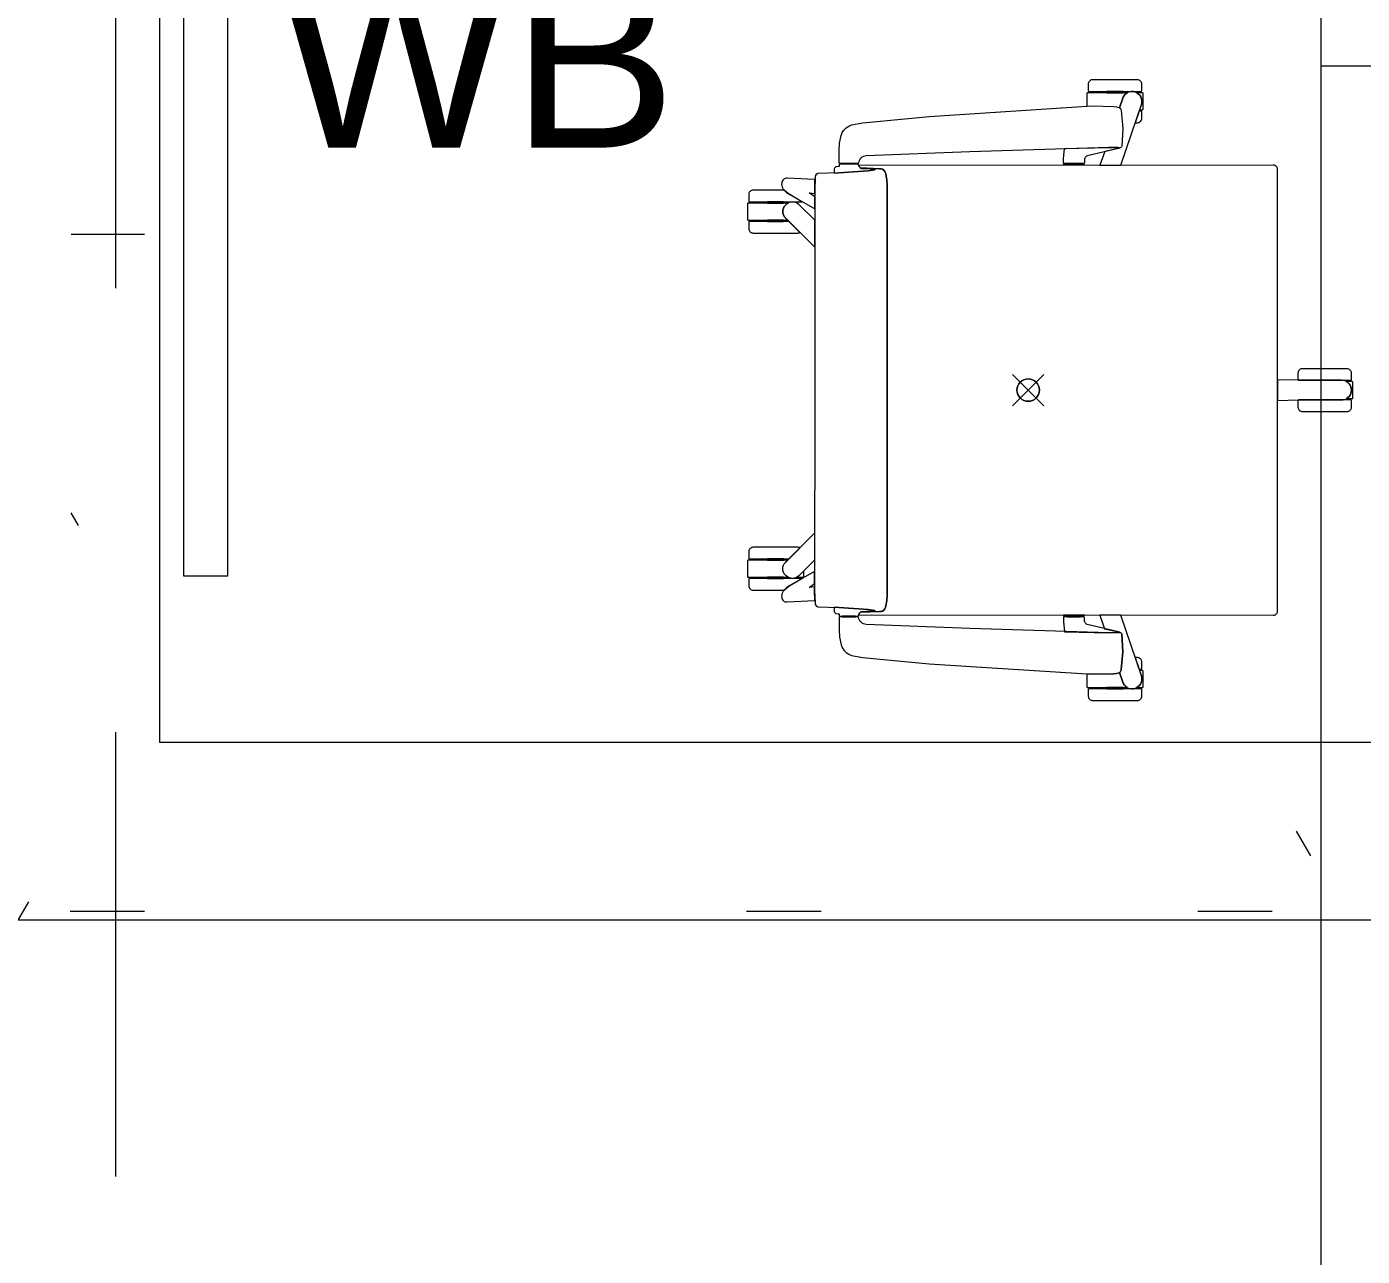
# Model space of a CAD drawing. Header units: millimetres. Extents: x 50620 to 404449, y -131543 to 97.
# Drawn here: x 356087 to 357591, y -91993 to -90609 of the extents above; entities that cross this region are included whole.
import ezdxf

# ---------------------------------------------------------------- set-up
doc = ezdxf.new("R2010")
doc.units = ezdxf.units.MM
doc.linetypes.add('IDA - Grid Line', pattern=[3500, 2000, -500, 500, -500])
for name, color, linetype, lineweight in [('1599_DB_A_BLK2_HQ_R21-2ND STOREY 20230517--$0$S-_COLN----_E', 8, 'Continuous', 9), ('FURNITURE', 8, 'Continuous', 9), ('M-_ARCHI', 8, 'Continuous', 5), ('M-ACMV_CDP', 190, 'DRAIN_PIPE', 13), ('M_ACMV_ANNOTATION', 7, 'Continuous', 20)]:
    doc.layers.add(name, color=color, linetype=linetype, lineweight=lineweight)
doc.layers.add('S-_ANOTGRID_E-1', color=9, linetype='IDA - Grid Line', lineweight=5, true_color=0x808080)
doc.styles.add('1599_DB_A_BLK2_HQ_R21-2ND STOREY 20230517--$0$Arial', font='arial.ttf')
doc.styles.get("Standard").update_dxf_attribs({"font": 'arial.ttf'})
doc.linetypes.add('DRAIN_PIPE', pattern='A,0.5,-0.2,["D",Standard,S=0.1,R=0,X=-0.1,Y=-0.05],-0.25', length=0.95)
doc.dimstyles.get("Standard").update_dxf_attribs({"dimtxt": 200, "dimasz": 150, "dimexe": 0.18, "dimexo": 0.0625, "dimgap": 10, "dimtad": 1, "dimtih": 1, "dimtoh": 1, "dimdec": 0, "dimzin": 0, "dimdsep": 46, "dimtxsty": 'Standard', "dimcen": 0.09, "dimclrd": 256, "dimclre": 256, "dimclrt": 256, "dimadec": 0, "dimazin": 0, "dimtfac": 1, "dimtdec": 0, "dimtofl": 0, "dimtmove": 0, "dimatfit": 3, "dimfxl": 1, "dimtolj": 1, "dimtzin": 0, "dimarcsym": 1})
pattern_1 = [(6e-11, (-28420.7, -3975.34), (1016, 254), [83.82, -678.18, 83.82, -678.18, -4064]), (6e-11, (-28420.7, -3975.34), (1016, 254), [-1524, 83.82, -1440.18, 83.82, -678.18, -1778]), (6e-11, (-28420.7, -3975.34), (1016, 254), [-3810, 83.82, -424.18, 83.82, -1186.18]), (120, (-28039.7, -3848.34), (-727.9705, 752.8818), [83.82, -678.18, 83.82, -678.18, -4064]), (120, (-28039.7, -3848.34), (-727.9705, 752.8818), [-1524, 83.82, -1440.18, 83.82, -678.18, -1778]), (120, (-28039.7, -3848.34), (-727.9705, 752.8818), [-3810, 83.82, -424.18, 83.82, -1186.18]), (240, (-27912.7, -3340.34), (-288.0295, -1006.8818), [83.82, -678.18, 83.82, -678.18, -4064]), (240, (-27912.7, -3340.34), (-288.0295, -1006.8818), [-1524, 83.82, -1440.18, 83.82, -678.18, -1778]), (240, (-27912.7, -3340.34), (-288.0295, -1006.8818), [-3810, 83.82, -424.18, 83.82, -1186.18])]

# ---------------------------------------------------------------- blocks, each defined once
blk = doc.blocks.new('ARCHI 2ND_2024 09 11')
at = {"layer": '1599_DB_A_BLK2_HQ_R21-2ND STOREY 20230517--$0$S-_COLN----_E', "lineweight": 5}
h = blk.add_hatch(dxfattribs=at)
h.set_pattern_fill('FP_3', color=8, style=0, pattern_type=2)
h.set_pattern_definition(pattern_1)
h.paths.add_polyline_path([(-28850, -63516.7), (-28750, -63516.7), (-28750, -60575), (-28850, -60575), (-28850, -63191.6)], flags=0)
h = blk.add_hatch(dxfattribs=at)
h.set_pattern_fill('FP_3', color=8, style=0, pattern_type=2)
h.set_pattern_definition(pattern_1)
h.paths.add_polyline_path([(-33077.7, -63616.7), (-23350, -63616.7), (-23350, -63516.7), (-34150, -63516.7), (-34150, -63616.7)], flags=0)
at = {"layer": '1599_DB_A_BLK2_HQ_R21-2ND STOREY 20230517--$0$S-_COLN----_E', "color": 8, "lineweight": 5}
for p, q in [((-28750, -63416.7), (-28750, -60666.7)), ((-23550, -63616.7), (-34050, -63616.7))]:
    blk.add_line(p, q, dxfattribs=at)
blk.add_lwpolyline([(-28723.3, -60829.1), (-28723.3, -63229.1), (-28673.3, -63229.1), (-28673.3, -60829.1)], close=True, dxfattribs=at)
blk.add_lwpolyline([(-23350, -63716.7), (-23350, -63416.7), (-28750, -63416.7)], dxfattribs=at)
at = {"layer": 'FURNITURE', "color": 8, "lineweight": 5, "flags": 128}
for points in [[(-27704.4, -62682.9), (-27704.4, -62683.1), (-27704.4, -62683.3), (-27704.3, -62683.4), (-27704.1, -62683.6), (-27704, -62683.7), (-27703.8, -62683.8), (-27703.6, -62683.9), (-27703.4, -62683.9), (-27645.1, -62683.9), (-27644.9, -62683.9), (-27644.7, -62683.8), (-27644.5, -62683.7), (-27644.4, -62683.6), (-27644.3, -62683.4), (-27644.2, -62683.3), (-27644.1, -62683.1), (-27644.1, -62682.9), (-27644.1, -62675.8), (-27644.2, -62674.9), (-27644.5, -62673.9), (-27644.9, -62673), (-27645.6, -62672.3), (-27646.3, -62671.7), (-27647.2, -62671.2), (-27648.1, -62670.9), (-27649.1, -62670.8), (-27699.4, -62670.8), (-27700.2, -62670.9), (-27701, -62671), (-27701.7, -62671.4), (-27702.4, -62671.8), (-27703, -62672.3), (-27703.5, -62672.9), (-27703.9, -62673.5), (-27704.2, -62674.3), (-27704.4, -62675), (-27704.4, -62675.8)], [(-27705.9, -62700.6), (-27699.9, -62700.3), (-27675.5, -62700.7), (-27672.7, -62701.1), (-27670, -62701.9), (-27669.6, -62702.1), (-27669.2, -62702.3), (-27665.6, -62691.5), (-27664.7, -62689.6), (-27663.6, -62688), (-27662.1, -62686.5), (-27660.5, -62685.4), (-27705, -62685.4), (-27705.2, -62685.4), (-27705.3, -62685.4), (-27705.4, -62685.5), (-27705.6, -62685.6), (-27705.7, -62685.7), (-27705.8, -62685.8), (-27705.9, -62685.9), (-27705.9, -62686.1), (-27705.9, -62686.3)], [(-27669.2, -62702.3), (-27668.6, -62702.8), (-27668.1, -62703.3), (-27667.7, -62704), (-27667.4, -62704.7), (-27667.2, -62705.5), (-27665.3, -62725.5), (-27666.7, -62745.5), (-27667, -62746.1), (-27667.3, -62746.6), (-27667.8, -62747), (-27668.3, -62747.4), (-27669.4, -62747.8), (-27670.5, -62748.1), (-27685.9, -62751.5), (-27691.2, -62767), (-27667.8, -62766.9), (-27644.6, -62698.6), (-27644.1, -62696.5), (-27644, -62694.3), (-27644.4, -62692.2), (-27645.2, -62690.2), (-27646.3, -62688.3), (-27647.8, -62686.7), (-27649.6, -62685.5), (-27651.5, -62684.6), (-27653.6, -62684.1), (-27655.8, -62684), (-27658, -62684.4), (-27660, -62685.1), (-27661.8, -62686.3), (-27663.4, -62687.8), (-27664.7, -62689.5), (-27665.6, -62691.5)], [(-27683.3, -62685.4), (-27665.2, -62685.4), (-27665.2, -62683.9), (-27683.3, -62683.9)], [(-27642.6, -62703.6), (-27642.6, -62686.3), (-27642.6, -62686.1), (-27642.7, -62685.9), (-27642.7, -62685.8), (-27642.9, -62685.7), (-27643, -62685.6), (-27643.1, -62685.5), (-27643.2, -62685.4), (-27643.3, -62685.4), (-27643.5, -62685.4), (-27649.7, -62685.4), (-27648.1, -62686.5), (-27646.7, -62687.8), (-27645.6, -62689.3), (-27644.8, -62691.1), (-27644.2, -62692.9), (-27644, -62694.8), (-27644.2, -62696.7), (-27644.6, -62698.6), (-27646.6, -62704.5), (-27643.5, -62704.5), (-27643.3, -62704.5), (-27643.1, -62704.4), (-27643, -62704.3), (-27642.9, -62704.2), (-27642.8, -62704.1), (-27642.7, -62704), (-27642.6, -62703.9), (-27642.6, -62703.7)], [(-27670, -62701.9), (-27669.3, -62702.3), (-27668.7, -62702.7), (-27668.1, -62703.3), (-27667.7, -62704), (-27667.4, -62704.7), (-27667.2, -62705.5), (-27665.3, -62725.5), (-27666.7, -62745.5), (-27667, -62746.1), (-27667.3, -62746.6), (-27667.8, -62747), (-27668.3, -62747.4), (-27669.4, -62747.8), (-27669.3, -62747.8), (-27669.3, -62747.8), (-27669.3, -62747.7), (-27669.2, -62747.7), (-27669.2, -62747.7), (-27669.2, -62747.7), (-27669.2, -62747.6), (-27669.2, -62747.6), (-27669.3, -62747.6), (-27669.3, -62747.6), (-27669.3, -62747.6), (-27669.4, -62747.5), (-27669.6, -62747.4), (-27670.4, -62747.3), (-27671.2, -62747.2), (-27681.3, -62747.1), (-27837.9, -62751.8), (-27954.4, -62756.4), (-27956, -62756.6), (-27957.5, -62757.1), (-27958.9, -62757.8), (-27960.1, -62758.8), (-27961.2, -62759.9), (-27962.1, -62761.2), (-27962.7, -62762.7), (-27963, -62764.2), (-27963.1, -62764.4), (-27963.1, -62764.6), (-27963.2, -62764.7), (-27963.4, -62764.9), (-27963.5, -62765), (-27963.7, -62765), (-27963.8, -62765.1), (-27964, -62765.1), (-27984, -62765.1), (-27984.2, -62765.1), (-27984.4, -62765), (-27984.6, -62764.9), (-27984.7, -62764.8), (-27984.9, -62764.6), (-27985, -62764.5), (-27985, -62764.3), (-27985, -62764.1), (-27985, -62750.5), (-27984.4, -62742), (-27982.6, -62733.5), (-27981.4, -62730.3), (-27979.5, -62727.4), (-27977.1, -62724.9), (-27974.2, -62722.9), (-27971, -62721.5), (-27958.3, -62719.1), (-27883.6, -62712.2), (-27699.9, -62700.3), (-27675.5, -62700.7), (-27672.7, -62701.1)], [(-27645.1, -62706), (-27647.1, -62706), (-27651.6, -62719.1), (-27649.1, -62719.1), (-27648.1, -62719), (-27647.2, -62718.7), (-27646.3, -62718.2), (-27645.6, -62717.6), (-27644.9, -62716.8), (-27644.5, -62716), (-27644.2, -62715), (-27644.1, -62714.1), (-27644.1, -62707), (-27644.1, -62706.8), (-27644.2, -62706.6), (-27644.3, -62706.5), (-27644.4, -62706.3), (-27644.5, -62706.2), (-27644.7, -62706.1), (-27644.9, -62706)], [(-27670.5, -62748.1), (-27705.5, -62756.5), (-27706.3, -62756.8), (-27706.9, -62757.3), (-27707.5, -62757.8), (-27708, -62758.5), (-27708.3, -62759.2), (-27708.6, -62760), (-27708.7, -62760.8), (-27708.8, -62764.1), (-27708.8, -62764.3), (-27708.9, -62764.5), (-27709, -62764.7), (-27709.1, -62764.8), (-27709.3, -62764.9), (-27709.4, -62765), (-27709.6, -62765.1), (-27709.8, -62765.1), (-27731.4, -62765.1), (-27731.6, -62765.1), (-27731.7, -62765), (-27731.9, -62764.9), (-27732.1, -62764.8), (-27732.2, -62764.7), (-27732.3, -62764.5), (-27732.3, -62764.3), (-27732.4, -62764.1), (-27732.3, -62759.5), (-27731.3, -62748.4), (-27731.3, -62748.2), (-27681.3, -62747.1), (-27671.2, -62747.2), (-27670.4, -62747.3), (-27669.6, -62747.4), (-27669.4, -62747.5), (-27669.3, -62747.6), (-27669.3, -62747.6), (-27669.3, -62747.6), (-27669.2, -62747.6), (-27669.2, -62747.6), (-27669.2, -62747.7), (-27669.2, -62747.7), (-27669.2, -62747.7), (-27669.3, -62747.7), (-27669.3, -62747.8), (-27669.3, -62747.8), (-27669.4, -62747.8)], [(-27990.5, -62771.4), (-27990.7, -62775.5), (-27985.2, -62775.5), (-27952.2, -62773.2), (-27944.8, -62772.2), (-27944.8, -62772.1), (-27944.9, -62771.9), (-27945, -62771.8), (-27945.1, -62771.6), (-27945.3, -62771.6), (-27945.4, -62771.5), (-27945.6, -62771.5), (-27954.7, -62770.8), (-27960.4, -62770.5), (-27960.9, -62770.1), (-27961.7, -62769.3), (-27962.4, -62768.5), (-27962.9, -62767.5), (-27963.2, -62766.5), (-27963.2, -62766.4), (-27963.3, -62766.3), (-27963.4, -62766.1), (-27963.5, -62766), (-27963.6, -62765.9), (-27963.8, -62765.8), (-27964, -62765.7), (-27964.1, -62765.7), (-27983.9, -62765.7), (-27984, -62765.7), (-27984.2, -62765.8), (-27984.4, -62765.9), (-27984.5, -62766), (-27984.7, -62766.1), (-27984.8, -62766.3), (-27984.8, -62766.4), (-27984.9, -62766.6), (-27984.9, -62768.3), (-27985.9, -62768.4), (-27988.1, -62768.7), (-27988.7, -62768.8), (-27989.2, -62769.1), (-27989.6, -62769.5), (-27989.9, -62769.9), (-27990.2, -62770.4), (-27990.4, -62770.9)], [(-27966.5, -62765.1), (-27966.5, -62765.7), (-27981.6, -62765.7), (-27981.6, -62765.1)], [(-27496.1, -62766.8), (-27963, -62767.2), (-27962.6, -62768), (-27962.2, -62768.8), (-27961.6, -62769.5), (-27960.9, -62770.1), (-27939.6, -62770.9), (-27937.8, -62771), (-27936, -62771.4), (-27934.7, -62772.6), (-27933.6, -62774), (-27932.7, -62775.5), (-27932.2, -62777.2), (-27931.1, -62783.3), (-27930.9, -62789.5), (-27930.9, -63250.8), (-27931.1, -63257), (-27932.2, -63263.1), (-27932.8, -63264.8), (-27933.6, -63266.3), (-27934.7, -63267.7), (-27936, -63268.9), (-27937.8, -63269.3), (-27939.6, -63269.4), (-27960.9, -63270.2), (-27961.6, -63270.8), (-27962.2, -63271.5), (-27962.6, -63272.3), (-27963, -63273.1), (-27496.2, -63273.5), (-27495.4, -63273.5), (-27494.6, -63273.3), (-27493.9, -63273), (-27493.2, -63272.6), (-27492.6, -63272.1), (-27492.1, -63271.5), (-27491.7, -63270.8), (-27491.4, -63270.1), (-27491.2, -63269.3), (-27491.1, -63268.5), (-27491.1, -62785.3), (-27491.1, -62771.8), (-27491.2, -62771), (-27491.4, -62770.3), (-27491.7, -62769.5), (-27492.1, -62768.9), (-27492.6, -62768.3), (-27493.2, -62767.7), (-27493.9, -62767.3), (-27494.6, -62767), (-27495.4, -62766.8)], [(-27732.4, -62767), (-27732.4, -62766.7), (-27732.3, -62766.5), (-27732.3, -62766.3), (-27732.2, -62766.2), (-27732.1, -62766), (-27731.9, -62765.9), (-27731.7, -62765.8), (-27731.5, -62765.7), (-27731.3, -62765.7), (-27709.8, -62765.7), (-27709.6, -62765.7), (-27709.4, -62765.8), (-27709.3, -62765.9), (-27709.1, -62766), (-27709, -62766.2), (-27708.9, -62766.3), (-27708.8, -62766.5), (-27708.8, -62766.7), (-27708.8, -62767)], [(-27728.1, -62765.7), (-27728.1, -62765.1), (-27713.1, -62765.1), (-27713.1, -62765.7)], [(-28047.6, -62794.5), (-28044.1, -62797.5), (-28040.4, -62800.1), (-28012.5, -62815.9), (-28012.5, -62802.5), (-28018.8, -62798), (-28012.5, -62798.7), (-28012.5, -62794.7), (-28012.2, -62783.2), (-28012.2, -62783.2), (-28043.6, -62781.7), (-28044.7, -62781.7), (-28045.8, -62782), (-28046.8, -62782.4), (-28047.7, -62783), (-28048.4, -62783.8), (-28049, -62784.8), (-28049.4, -62785.8), (-28049.6, -62786.8), (-28049.7, -62788.5), (-28049.6, -62790.1), (-28049.2, -62791.7), (-28048.5, -62793.1)], [(-27930.9, -62789.5), (-27931.1, -62783.3), (-27932.2, -62777.2), (-27932.7, -62775.5), (-27933.6, -62774), (-27934.7, -62772.6), (-27936, -62771.4), (-27937.8, -62771), (-27939.6, -62770.9), (-27960.9, -62770.1), (-27960.4, -62770.5), (-27954.7, -62770.8), (-27945.6, -62771.5), (-27945.4, -62771.5), (-27945.3, -62771.6), (-27945.1, -62771.6), (-27945, -62771.8), (-27944.9, -62771.9), (-27944.8, -62772.1), (-27944.8, -62772.2), (-27952.2, -62773.2), (-27985.2, -62775.5), (-28009, -62776.4), (-28009.5, -62776.5), (-28010, -62776.7), (-28010.4, -62776.9), (-28010.8, -62777.2), (-28011.1, -62777.6), (-28011.4, -62778), (-28011.8, -62779.4), (-28012, -62780.8), (-28012.5, -62794.7), (-28012.5, -63020.2), (-28012.6, -63245.6), (-28012, -63259.5), (-28011.8, -63260.9), (-28011.4, -63262.3), (-28011.2, -63262.7), (-28010.8, -63263.1), (-28010.4, -63263.4), (-28010, -63263.6), (-28009.5, -63263.8), (-28009, -63263.9), (-27985.3, -63264.8), (-27952.2, -63267.2), (-27944.8, -63268.1), (-27944.8, -63268.2), (-27944.9, -63268.4), (-27945, -63268.5), (-27945.1, -63268.7), (-27945.3, -63268.8), (-27945.4, -63268.8), (-27945.6, -63268.8), (-27954.7, -63269.5), (-27960.4, -63269.8), (-27960.9, -63270.2), (-27939.6, -63269.4), (-27937.8, -63269.3), (-27936, -63268.9), (-27934.7, -63267.7), (-27933.6, -63266.3), (-27932.8, -63264.8), (-27932.2, -63263.1), (-27931.1, -63257), (-27930.9, -63250.8)], [(-28027, -62808), (-28040.4, -62800.1), (-28043.8, -62797.7), (-28047, -62795), (-28081.7, -62795), (-28082.7, -62795.1), (-28083.7, -62795.4), (-28084.5, -62795.9), (-28085.3, -62796.5), (-28085.8, -62797.1), (-28086.2, -62797.8), (-28086.5, -62798.5), (-28086.7, -62799.3), (-28086.8, -62800), (-28086.8, -62807.1), (-28086.7, -62807.2), (-28086.7, -62807.4), (-28086.6, -62807.5), (-28086.6, -62807.7), (-28086.5, -62807.8), (-28086.3, -62807.9), (-28086.2, -62808), (-28086.1, -62808), (-28085.9, -62808.1), (-28085.7, -62808.1), (-28027.4, -62808.1), (-28027.3, -62808.1), (-28027.1, -62808.1)], [(-28043, -62828.7), (-28045.5, -62826.2), (-28046.8, -62824.7), (-28047.7, -62823), (-28048.3, -62821.1), (-28048.5, -62819.1), (-28048.3, -62817.2), (-28047.7, -62815.3), (-28046.8, -62813.5), (-28045.5, -62812), (-28045.1, -62811.6), (-28044.6, -62811.1), (-28043.7, -62810.3), (-28042.7, -62809.6), (-28087.3, -62809.6), (-28087.4, -62809.6), (-28087.6, -62809.7), (-28087.8, -62809.8), (-28088, -62809.9), (-28088.1, -62810.1), (-28088.2, -62810.2), (-28088.2, -62810.4), (-28088.3, -62810.6), (-28088.3, -62827.7), (-28088.2, -62827.9), (-28088.2, -62828.1), (-28088.1, -62828.3), (-28088, -62828.4), (-28087.8, -62828.5), (-28087.6, -62828.6), (-28087.4, -62828.7), (-28087.3, -62828.7)], [(-28065.6, -62809.6), (-28047.5, -62809.6), (-28047.5, -62808.1), (-28065.6, -62808.1)], [(-28045.1, -62811.6), (-28045.5, -62812), (-28046.8, -62813.5), (-28047.7, -62815.3), (-28048.3, -62817.2), (-28048.5, -62819.1), (-28048.3, -62821.1), (-28047.7, -62823), (-28046.8, -62824.7), (-28045.5, -62826.2), (-28012.5, -62859.2), (-28012.5, -62829), (-28030.4, -62811.1), (-28031.9, -62809.9), (-28033.7, -62808.9), (-28035.5, -62808.4), (-28037.5, -62808.2), (-28039.5, -62808.4), (-28041.4, -62808.9), (-28043.1, -62809.9), (-28044.6, -62811.1)], [(-28047.5, -62828.7), (-28065.6, -62828.7), (-28065.6, -62830.2), (-28047.5, -62830.2)], [(-28085.7, -62830.2), (-28085.9, -62830.2), (-28086.1, -62830.3), (-28086.3, -62830.4), (-28086.5, -62830.5), (-28086.6, -62830.7), (-28086.7, -62830.8), (-28086.7, -62831), (-28086.8, -62831.2), (-28086.8, -62838.3), (-28086.7, -62839.1), (-28086.4, -62840), (-28086.1, -62840.8), (-28085.6, -62841.5), (-28085, -62842.1), (-28084.2, -62842.6), (-28083.4, -62843), (-28082.6, -62843.2), (-28081.7, -62843.3), (-28031.4, -62843.3), (-28030.6, -62843.2), (-28029.8, -62843), (-28029.1, -62842.7), (-28041.5, -62830.2)], [(-27772.1, -63007.6), (-27769.6, -63007.8), (-27767.3, -63008.5), (-27765.1, -63009.7), (-27763.2, -63011.3), (-27761.6, -63013.2), (-27760.5, -63015.3), (-27759.8, -63017.7), (-27759.5, -63020.2), (-27759.8, -63022.6), (-27760.5, -63025), (-27761.6, -63027.1), (-27763.2, -63029), (-27765.1, -63030.6), (-27767.3, -63031.8), (-27769.6, -63032.5), (-27772.1, -63032.7), (-27774.5, -63032.5), (-27776.9, -63031.8), (-27779.1, -63030.6), (-27781, -63029), (-27782.5, -63027.1), (-27783.7, -63025), (-27784.4, -63022.6), (-27784.7, -63020.2), (-27784.4, -63017.7), (-27783.7, -63015.3), (-27782.5, -63013.2), (-27781, -63011.3), (-27779.1, -63009.7), (-27776.9, -63008.5), (-27774.5, -63007.8), (-27772.1, -63007.6), (-27769.6, -63007.8), (-27767.3, -63008.5), (-27765.1, -63009.7), (-27763.2, -63011.3), (-27761.6, -63013.2), (-27760.5, -63015.3), (-27759.8, -63017.7), (-27759.5, -63020.2), (-27759.8, -63022.6), (-27760.5, -63025), (-27761.6, -63027.1), (-27763.2, -63029), (-27765.1, -63030.6), (-27767.3, -63031.8), (-27769.6, -63032.5), (-27772.1, -63032.7), (-27774.5, -63032.5), (-27776.9, -63031.8), (-27779.1, -63030.6), (-27781, -63029), (-27782.5, -63027.1), (-27783.7, -63025), (-27784.4, -63022.6), (-27784.7, -63020.2), (-27784.4, -63017.7), (-27783.7, -63015.3), (-27782.5, -63013.2), (-27781, -63011.3), (-27779.1, -63009.7), (-27776.9, -63008.5), (-27774.5, -63007.8), (-27772.1, -63007.6), (-27769.6, -63007.8), (-27767.3, -63008.5), (-27765.1, -63009.7), (-27763.2, -63011.3), (-27761.6, -63013.2), (-27760.5, -63015.3), (-27759.8, -63017.7), (-27759.5, -63020.2), (-27759.8, -63022.6), (-27760.5, -63025), (-27761.6, -63027.1), (-27763.2, -63029), (-27765.1, -63030.6), (-27767.3, -63031.8), (-27769.6, -63032.5), (-27772.1, -63032.7), (-27774.5, -63032.5), (-27776.9, -63031.8), (-27779.1, -63030.6), (-27781, -63029), (-27782.5, -63027.1), (-27783.7, -63025), (-27784.4, -63022.6), (-27784.7, -63020.2), (-27784.4, -63017.7), (-27783.7, -63015.3), (-27782.5, -63013.2), (-27781, -63011.3), (-27779.1, -63009.7), (-27776.9, -63008.5), (-27774.5, -63007.8), (-27772.1, -63007.6), (-27769.6, -63007.8), (-27767.3, -63008.5), (-27765.1, -63009.7), (-27763.2, -63011.3), (-27761.6, -63013.2), (-27760.5, -63015.3), (-27759.8, -63017.7), (-27759.5, -63020.2), (-27759.8, -63022.6), (-27760.5, -63025), (-27761.6, -63027.1), (-27763.2, -63029), (-27765.1, -63030.6), (-27767.3, -63031.8), (-27769.6, -63032.5), (-27772.1, -63032.7), (-27774.5, -63032.5), (-27776.9, -63031.8), (-27779.1, -63030.6), (-27781, -63029), (-27782.5, -63027.1), (-27783.7, -63025), (-27784.4, -63022.6), (-27784.7, -63020.2), (-27784.4, -63017.7), (-27783.7, -63015.3), (-27782.5, -63013.2), (-27781, -63011.3), (-27779.1, -63009.7), (-27776.9, -63008.5), (-27774.5, -63007.8), (-27772.1, -63007.6), (-27774.5, -63007.8), (-27776.9, -63008.5), (-27779.1, -63009.7), (-27781, -63011.3), (-27782.5, -63013.2), (-27783.7, -63015.3), (-27784.4, -63017.7), (-27784.7, -63020.2), (-27784.4, -63022.6), (-27783.7, -63025), (-27782.5, -63027.1), (-27781, -63029), (-27779.1, -63030.6), (-27776.9, -63031.8), (-27774.5, -63032.5), (-27772.1, -63032.7), (-27769.6, -63032.5), (-27767.3, -63031.8), (-27765.1, -63030.6), (-27763.2, -63029), (-27761.6, -63027.1), (-27760.5, -63025), (-27759.8, -63022.6), (-27759.5, -63020.2), (-27759.8, -63017.7), (-27760.5, -63015.3), (-27761.6, -63013.2), (-27763.2, -63011.3), (-27765.1, -63009.7), (-27767.3, -63008.5), (-27769.6, -63007.8)], [(-27491.1, -63008.4), (-27491.1, -63031.9), (-27467.2, -63031.2), (-27467.2, -63031.2), (-27419.2, -63031.2), (-27417.3, -63031.1), (-27415.4, -63030.6), (-27413.7, -63029.8), (-27412.1, -63028.6), (-27410.7, -63027.3), (-27409.6, -63025.7), (-27408.8, -63024), (-27408.3, -63022.1), (-27408.1, -63020.2), (-27408.3, -63018.2), (-27408.8, -63016.4), (-27409.6, -63014.6), (-27410.7, -63013), (-27412.1, -63011.7), (-27413.7, -63010.6), (-27415.4, -63009.8), (-27417.3, -63009.3), (-27419.2, -63009.1), (-27467.2, -63009.1), (-27467.2, -63009.1)], [(-27468.2, -63001.1), (-27468.2, -63008.1), (-27468.1, -63008.3), (-27468.1, -63008.5), (-27468, -63008.7), (-27467.9, -63008.8), (-27467.7, -63008.9), (-27467.5, -63009), (-27467.3, -63009.1), (-27467.2, -63009.1), (-27408.8, -63009.1), (-27408.7, -63009.1), (-27408.5, -63009), (-27408.4, -63009), (-27408.2, -63008.9), (-27408.1, -63008.8), (-27408, -63008.7), (-27407.9, -63008.5), (-27407.8, -63008.3), (-27407.8, -63008.1), (-27407.8, -63001.1), (-27407.9, -63000.1), (-27408.2, -62999.1), (-27408.7, -62998.3), (-27409.3, -62997.5), (-27410, -62996.9), (-27410.9, -62996.4), (-27411.9, -62996.1), (-27412.8, -62996), (-27463.1, -62996), (-27464, -62996.1), (-27464.8, -62996.3), (-27465.6, -62996.7), (-27466.4, -62997.2), (-27467, -62997.8), (-27467.5, -62998.5), (-27467.9, -62999.3), (-27468.1, -63000.2)], [(-27413.6, -63029.7), (-27407.3, -63029.7), (-27407.1, -63029.7), (-27407, -63029.7), (-27406.8, -63029.6), (-27406.7, -63029.5), (-27406.5, -63029.4), (-27406.4, -63029.2), (-27406.4, -63029.1), (-27406.3, -63028.9), (-27406.3, -63028.7), (-27406.3, -63011.6), (-27406.3, -63011.4), (-27406.4, -63011.2), (-27406.5, -63011.1), (-27406.6, -63010.9), (-27406.8, -63010.8), (-27406.9, -63010.7), (-27407.1, -63010.6), (-27407.3, -63010.6), (-27413.6, -63010.6), (-27412, -63011.7), (-27410.7, -63013.1), (-27409.6, -63014.7), (-27408.8, -63016.4), (-27408.3, -63018.2), (-27408.1, -63020.2), (-27408.3, -63022.1), (-27408.8, -63023.9), (-27409.6, -63025.7), (-27410.7, -63027.2), (-27412, -63028.6)], [(-27467.2, -63031.2), (-27467.3, -63031.2), (-27467.5, -63031.3), (-27467.7, -63031.4), (-27467.9, -63031.5), (-27468, -63031.7), (-27468.1, -63031.8), (-27468.1, -63032), (-27468.2, -63032.2), (-27468.2, -63039.3), (-27468.1, -63040.3), (-27467.8, -63041.2), (-27467.3, -63042.1), (-27466.7, -63042.8), (-27465.9, -63043.5), (-27465.1, -63043.9), (-27464.1, -63044.2), (-27463.1, -63044.3), (-27412.8, -63044.3), (-27411.9, -63044.2), (-27410.9, -63043.9), (-27410, -63043.5), (-27409.3, -63042.8), (-27408.7, -63042.1), (-27408.2, -63041.2), (-27407.9, -63040.3), (-27407.8, -63039.3), (-27407.8, -63032.2), (-27407.8, -63032), (-27407.9, -63031.8), (-27408, -63031.7), (-27408.1, -63031.5), (-27408.3, -63031.4), (-27408.4, -63031.3), (-27408.6, -63031.2), (-27408.8, -63031.2)], [(-28030.4, -63229.2), (-28031.9, -63230.4), (-28033.7, -63231.4), (-28035.5, -63231.9), (-28037.5, -63232.1), (-28039.5, -63231.9), (-28041.4, -63231.4), (-28043.1, -63230.4), (-28044.6, -63229.2), (-28045.1, -63228.7), (-28045.5, -63228.3), (-28046.8, -63226.8), (-28047.7, -63225), (-28048.3, -63223.1), (-28048.5, -63221.2), (-28048.3, -63219.2), (-28047.7, -63217.3), (-28046.8, -63215.6), (-28045.5, -63214.1), (-28012.6, -63181.1), (-28012.6, -63211.4), (-28030.4, -63229.2), (-28031.3, -63230), (-28032.3, -63230.7), (-28025.9, -63230.7), (-28025.7, -63230.7), (-28025.5, -63230.6), (-28025.4, -63230.5), (-28025.2, -63230.4), (-28025.1, -63230.3), (-28025, -63230.1), (-28024.9, -63229.9), (-28024.9, -63229.7), (-28024.9, -63223.7)], [(-28086.8, -63209.1), (-28086.7, -63209.3), (-28086.7, -63209.5), (-28086.6, -63209.6), (-28086.5, -63209.8), (-28086.3, -63209.9), (-28086.1, -63210), (-28086, -63210.1), (-28085.8, -63210.1), (-28041.5, -63210.1), (-28029.1, -63197.6), (-28029.8, -63197.3), (-28030.6, -63197.1), (-28031.4, -63197), (-28081.7, -63197), (-28082.7, -63197.1), (-28083.7, -63197.4), (-28084.5, -63197.9), (-28085.3, -63198.5), (-28085.9, -63199.2), (-28086.4, -63200.1), (-28086.7, -63201.1), (-28086.8, -63202)], [(-28087.3, -63211.6), (-28087.4, -63211.6), (-28087.6, -63211.7), (-28087.8, -63211.8), (-28088, -63211.9), (-28088.1, -63212), (-28088.2, -63212.2), (-28088.2, -63212.4), (-28088.3, -63212.6), (-28088.3, -63229.7), (-28088.2, -63229.9), (-28088.2, -63230.1), (-28088.1, -63230.3), (-28088, -63230.4), (-28087.8, -63230.5), (-28087.6, -63230.6), (-28087.4, -63230.7), (-28087.3, -63230.7), (-28042.7, -63230.7), (-28043.7, -63230), (-28044.6, -63229.2), (-28045.1, -63228.7), (-28045.5, -63228.3), (-28046.8, -63226.8), (-28047.7, -63225), (-28048.3, -63223.1), (-28048.5, -63221.2), (-28048.3, -63219.2), (-28047.7, -63217.3), (-28046.8, -63215.6), (-28045.5, -63214.1), (-28043, -63211.6)], [(-28065.6, -63211.6), (-28047.5, -63211.6), (-28047.5, -63210.1), (-28065.6, -63210.1)], [(-28040.4, -63240.2), (-28027, -63232.3), (-28027.1, -63232.3), (-28027.3, -63232.2), (-28027.4, -63232.2), (-28085.8, -63232.2), (-28086, -63232.2), (-28086.1, -63232.3), (-28086.3, -63232.4), (-28086.5, -63232.5), (-28086.6, -63232.7), (-28086.7, -63232.8), (-28086.7, -63233), (-28086.8, -63233.2), (-28086.8, -63240.3), (-28086.7, -63241.2), (-28086.4, -63242.2), (-28085.9, -63243.1), (-28085.3, -63243.8), (-28084.5, -63244.4), (-28083.7, -63244.9), (-28082.7, -63245.2), (-28081.7, -63245.3), (-28047, -63245.3), (-28043.8, -63242.6)], [(-28047.5, -63230.7), (-28065.6, -63230.7), (-28065.6, -63232.2), (-28047.5, -63232.2)], [(-28018.8, -63242.3), (-28012.6, -63237.8), (-28012.6, -63224.4), (-28040.4, -63240.2), (-28044.1, -63242.8), (-28047.6, -63245.8), (-28048.5, -63247.2), (-28049.2, -63248.6), (-28049.6, -63250.2), (-28049.7, -63251.8), (-28049.6, -63253.5), (-28049.4, -63254.5), (-28049, -63255.6), (-28048.4, -63256.5), (-28047.7, -63257.3), (-28046.8, -63257.9), (-28045.8, -63258.3), (-28044.7, -63258.6), (-28043.6, -63258.6), (-28012.2, -63257.1), (-28012.2, -63257.1), (-28012.6, -63245.6), (-28012.6, -63241.6)], [(-27990.7, -63264.8), (-27990.5, -63268.9), (-27990.4, -63269.4), (-27990.2, -63269.9), (-27989.9, -63270.4), (-27989.6, -63270.9), (-27989.2, -63271.2), (-27988.7, -63271.5), (-27988.1, -63271.7), (-27985.9, -63271.9), (-27985, -63272), (-27984.9, -63273.7), (-27984.8, -63273.9), (-27984.8, -63274.1), (-27984.7, -63274.2), (-27984.5, -63274.3), (-27984.4, -63274.5), (-27984.2, -63274.5), (-27984, -63274.6), (-27983.9, -63274.6), (-27964.1, -63274.6), (-27964, -63274.6), (-27963.8, -63274.5), (-27963.6, -63274.5), (-27963.5, -63274.3), (-27963.4, -63274.2), (-27963.3, -63274.1), (-27963.2, -63274), (-27963.2, -63273.9), (-27962.9, -63272.8), (-27962.4, -63271.8), (-27961.7, -63271), (-27960.9, -63270.2), (-27960.4, -63269.8), (-27954.7, -63269.5), (-27945.6, -63268.8), (-27945.4, -63268.8), (-27945.3, -63268.8), (-27945.1, -63268.7), (-27945, -63268.5), (-27944.9, -63268.4), (-27944.8, -63268.2), (-27944.8, -63268.1), (-27952.2, -63267.2), (-27985.3, -63264.8)], [(-27670, -63338.4), (-27669.3, -63338.1), (-27668.7, -63337.6), (-27668.1, -63337), (-27667.7, -63336.4), (-27667.4, -63335.6), (-27667.2, -63334.8), (-27665.3, -63314.8), (-27666.7, -63294.8), (-27667, -63294.2), (-27667.3, -63293.7), (-27667.8, -63293.3), (-27668.3, -63293), (-27669.4, -63292.5), (-27669.3, -63292.5), (-27669.3, -63292.6), (-27669.3, -63292.6), (-27669.3, -63292.6), (-27669.2, -63292.6), (-27669.2, -63292.7), (-27669.2, -63292.7), (-27669.3, -63292.7), (-27669.3, -63292.7), (-27669.3, -63292.7), (-27669.3, -63292.8), (-27669.5, -63292.8), (-27669.6, -63292.9), (-27670.4, -63293), (-27671.2, -63293.1), (-27681.3, -63293.2), (-27837.9, -63288.6), (-27954.4, -63283.9), (-27956, -63283.7), (-27957.5, -63283.2), (-27958.9, -63282.5), (-27960.2, -63281.5), (-27961.2, -63280.4), (-27962.1, -63279.1), (-27962.7, -63277.6), (-27963, -63276.1), (-27963.1, -63275.9), (-27963.2, -63275.7), (-27963.3, -63275.6), (-27963.4, -63275.5), (-27963.5, -63275.4), (-27963.7, -63275.3), (-27963.9, -63275.2), (-27964, -63275.2), (-27984, -63275.2), (-27984.2, -63275.2), (-27984.4, -63275.3), (-27984.6, -63275.4), (-27984.8, -63275.5), (-27984.9, -63275.7), (-27985, -63275.8), (-27985, -63276), (-27985, -63276.2), (-27985, -63289.8), (-27984.4, -63298.3), (-27982.7, -63306.8), (-27981.4, -63310), (-27979.5, -63312.9), (-27977.1, -63315.4), (-27974.2, -63317.4), (-27971, -63318.8), (-27958.4, -63321.2), (-27883.6, -63328.1), (-27700, -63340), (-27675.5, -63339.6), (-27672.7, -63339.2)], [(-27966.5, -63275.2), (-27966.5, -63274.6), (-27981.6, -63274.6), (-27981.6, -63275.2)], [(-27732.4, -63273.3), (-27732.4, -63273.6), (-27732.3, -63273.8), (-27732.3, -63274), (-27732.2, -63274.2), (-27732.1, -63274.3), (-27731.9, -63274.4), (-27731.7, -63274.5), (-27731.5, -63274.6), (-27731.4, -63274.6), (-27709.8, -63274.6), (-27709.6, -63274.6), (-27709.4, -63274.5), (-27709.3, -63274.4), (-27709.1, -63274.3), (-27709, -63274.2), (-27708.9, -63274), (-27708.8, -63273.8), (-27708.8, -63273.6), (-27708.8, -63273.3)], [(-27670.5, -63292.2), (-27705.5, -63283.8), (-27706.3, -63283.5), (-27707, -63283), (-27707.5, -63282.5), (-27708, -63281.8), (-27708.4, -63281.1), (-27708.6, -63280.3), (-27708.7, -63279.5), (-27708.8, -63276.2), (-27708.8, -63276), (-27708.9, -63275.8), (-27709, -63275.7), (-27709.1, -63275.5), (-27709.3, -63275.4), (-27709.4, -63275.3), (-27709.6, -63275.2), (-27709.8, -63275.2), (-27731.4, -63275.2), (-27731.6, -63275.2), (-27731.7, -63275.3), (-27731.9, -63275.4), (-27732.1, -63275.5), (-27732.2, -63275.7), (-27732.3, -63275.8), (-27732.4, -63276), (-27732.4, -63276.2), (-27732.3, -63280.8), (-27731.3, -63291.9), (-27731.3, -63292.1), (-27681.3, -63293.2), (-27671.2, -63293.1), (-27670.4, -63293), (-27669.6, -63292.9), (-27669.5, -63292.8), (-27669.3, -63292.8), (-27669.3, -63292.7), (-27669.3, -63292.7), (-27669.3, -63292.7), (-27669.2, -63292.7), (-27669.2, -63292.7), (-27669.2, -63292.6), (-27669.3, -63292.6), (-27669.3, -63292.6), (-27669.3, -63292.6), (-27669.3, -63292.5), (-27669.4, -63292.5)], [(-27728.1, -63274.6), (-27728.1, -63275.2), (-27713.1, -63275.2), (-27713.1, -63274.6)], [(-27667.8, -63273.4), (-27691.2, -63273.4), (-27686, -63288.8), (-27670.5, -63292.2), (-27669.4, -63292.5), (-27668.3, -63293), (-27667.8, -63293.3), (-27667.3, -63293.7), (-27667, -63294.2), (-27666.7, -63294.8), (-27665.3, -63314.8), (-27667.2, -63334.8), (-27667.4, -63335.6), (-27667.7, -63336.3), (-27668.1, -63337), (-27668.6, -63337.5), (-27669.2, -63338), (-27665.6, -63348.8), (-27664.8, -63350.6), (-27663.7, -63352.2), (-27662.4, -63353.6), (-27660.8, -63354.7), (-27659.1, -63355.6), (-27657.3, -63356.1), (-27655.3, -63356.3), (-27653.4, -63356.2), (-27651.5, -63355.7), (-27649.8, -63355), (-27648.2, -63353.9), (-27646.8, -63352.6), (-27645.6, -63351), (-27644.8, -63349.3), (-27644.2, -63347.4), (-27644, -63345.5), (-27644.2, -63343.6), (-27644.6, -63341.7)], [(-27651.6, -63321.2), (-27647.1, -63334.3), (-27645.1, -63334.3), (-27644.9, -63334.3), (-27644.7, -63334.2), (-27644.6, -63334.1), (-27644.4, -63334), (-27644.3, -63333.9), (-27644.2, -63333.7), (-27644.1, -63333.5), (-27644.1, -63333.3), (-27644.1, -63326.3), (-27644.2, -63325.3), (-27644.5, -63324.3), (-27644.9, -63323.5), (-27645.6, -63322.7), (-27646.3, -63322.1), (-27647.2, -63321.6), (-27648.2, -63321.3), (-27649.1, -63321.2)], [(-27700, -63340), (-27706, -63339.8), (-27706, -63354), (-27705.9, -63354.2), (-27705.9, -63354.4), (-27705.8, -63354.5), (-27705.7, -63354.7), (-27705.5, -63354.8), (-27705.4, -63354.9), (-27705.2, -63354.9), (-27705, -63354.9), (-27660.5, -63354.9), (-27662.2, -63353.8), (-27663.6, -63352.3), (-27664.7, -63350.7), (-27665.6, -63348.8), (-27669.2, -63338), (-27669.6, -63338.2), (-27670, -63338.4), (-27672.7, -63339.2), (-27675.5, -63339.6)], [(-27646.6, -63335.8), (-27644.6, -63341.7), (-27644.2, -63343.6), (-27644, -63345.5), (-27644.2, -63347.4), (-27644.8, -63349.2), (-27645.6, -63351), (-27646.8, -63352.5), (-27648.1, -63353.9), (-27649.7, -63354.9), (-27643.5, -63354.9), (-27643.3, -63354.9), (-27643.2, -63354.9), (-27643, -63354.8), (-27642.9, -63354.7), (-27642.8, -63354.5), (-27642.7, -63354.4), (-27642.6, -63354.2), (-27642.6, -63354), (-27642.6, -63336.7), (-27642.6, -63336.6), (-27642.7, -63336.4), (-27642.8, -63336.2), (-27642.9, -63336.1), (-27643, -63336), (-27643.2, -63335.9), (-27643.3, -63335.8), (-27643.5, -63335.8)], [(-27665.2, -63354.9), (-27683.3, -63354.9), (-27683.3, -63356.4), (-27665.2, -63356.4)], [(-27649.1, -63369.5), (-27648.2, -63369.4), (-27647.2, -63369.1), (-27646.3, -63368.7), (-27645.6, -63368), (-27644.9, -63367.3), (-27644.5, -63366.4), (-27644.2, -63365.5), (-27644.1, -63364.5), (-27644.1, -63357.4), (-27644.1, -63357.3), (-27644.1, -63357.1), (-27644.2, -63357), (-27644.3, -63356.9), (-27644.4, -63356.7), (-27644.6, -63356.6), (-27644.7, -63356.5), (-27644.9, -63356.5), (-27645.1, -63356.4), (-27703.4, -63356.4), (-27703.6, -63356.5), (-27703.8, -63356.5), (-27704, -63356.6), (-27704.2, -63356.7), (-27704.3, -63356.9), (-27704.4, -63357.1), (-27704.4, -63357.2), (-27704.4, -63357.4), (-27704.4, -63364.5), (-27704.3, -63365.5), (-27704.1, -63366.4), (-27703.6, -63367.3), (-27703, -63368), (-27702.2, -63368.7), (-27701.3, -63369.1), (-27700.4, -63369.4), (-27699.4, -63369.5)]]:
    blk.add_lwpolyline(points, close=True, dxfattribs=at)
for points in [[(-27754.3, -63037.9), (-27789.9, -63002.4), (-27754.3, -63037.9), (-27789.9, -63002.4), (-27754.3, -63037.9), (-27789.9, -63002.4)], [(-27789.9, -63037.9), (-27754.3, -63002.4), (-27789.9, -63037.9), (-27754.3, -63002.4), (-27789.9, -63037.9), (-27754.3, -63002.4)]]:
    blk.add_lwpolyline(points, dxfattribs=at)
at = {"layer": 'S-_ANOTGRID_E-1', "color": 8, "lineweight": 5}
blk.add_line((-28800, 26594.8), (-28800, -83806.9), dxfattribs=at)
at = {"layer": '1599_DB_A_BLK2_HQ_R21-2ND STOREY 20230517--$0$S-_COLN----_E', "color": 8, "lineweight": 5, "extrusion": (5.42101e-20, -1.69407e-21, -1), "style": '1599_DB_A_BLK2_HQ_R21-2ND STOREY 20230517--$0$Arial', "text_generation_flag": 2}
blk.add_text('WB', height=200, rotation=360, dxfattribs=at).set_placement((28618.1, -62747.2))

msp = doc.modelspace()

# ---------------------------------------------------------------- block references
at = {"layer": 'M-_ARCHI', "lineweight": 5, "extrusion": (0.000419962, 1.0854e-05, 1), "rotation": 359.9999887056363}
msp.add_blockref('ARCHI 2ND_2024 09 11', (384987.1, -27998.1, 422.1), dxfattribs=at)

# ---------------------------------------------------------------- next in the draw order: linework, layer by layer
at = {"layer": 'M-ACMV_CDP', "ltscale": 2.5}
for p, q in [((357545.3, -106513), (357545.3, -86212.9)), ((357545.3, -90653.3), (359353.6, -90650))]:
    msp.add_line(p, q, dxfattribs=at)

# ---------------------------------------------------------------- next in the draw order: leaders
at = {"layer": 'M_ACMV_ANNOTATION'}
msp.add_leader([(356669.5, -89496.4, -266.8), (347234.3, -91748.1, -262.8), (341137, -91748.1, -260.3)], dimstyle='Standard', override={"dimasz": 300, "dimtad": 0, "dimldrblk": 'DotBlank', "dimfxl": 100, "dimarcsym": 2}, dxfattribs=at)

doc.saveas('drawing.dxf')
